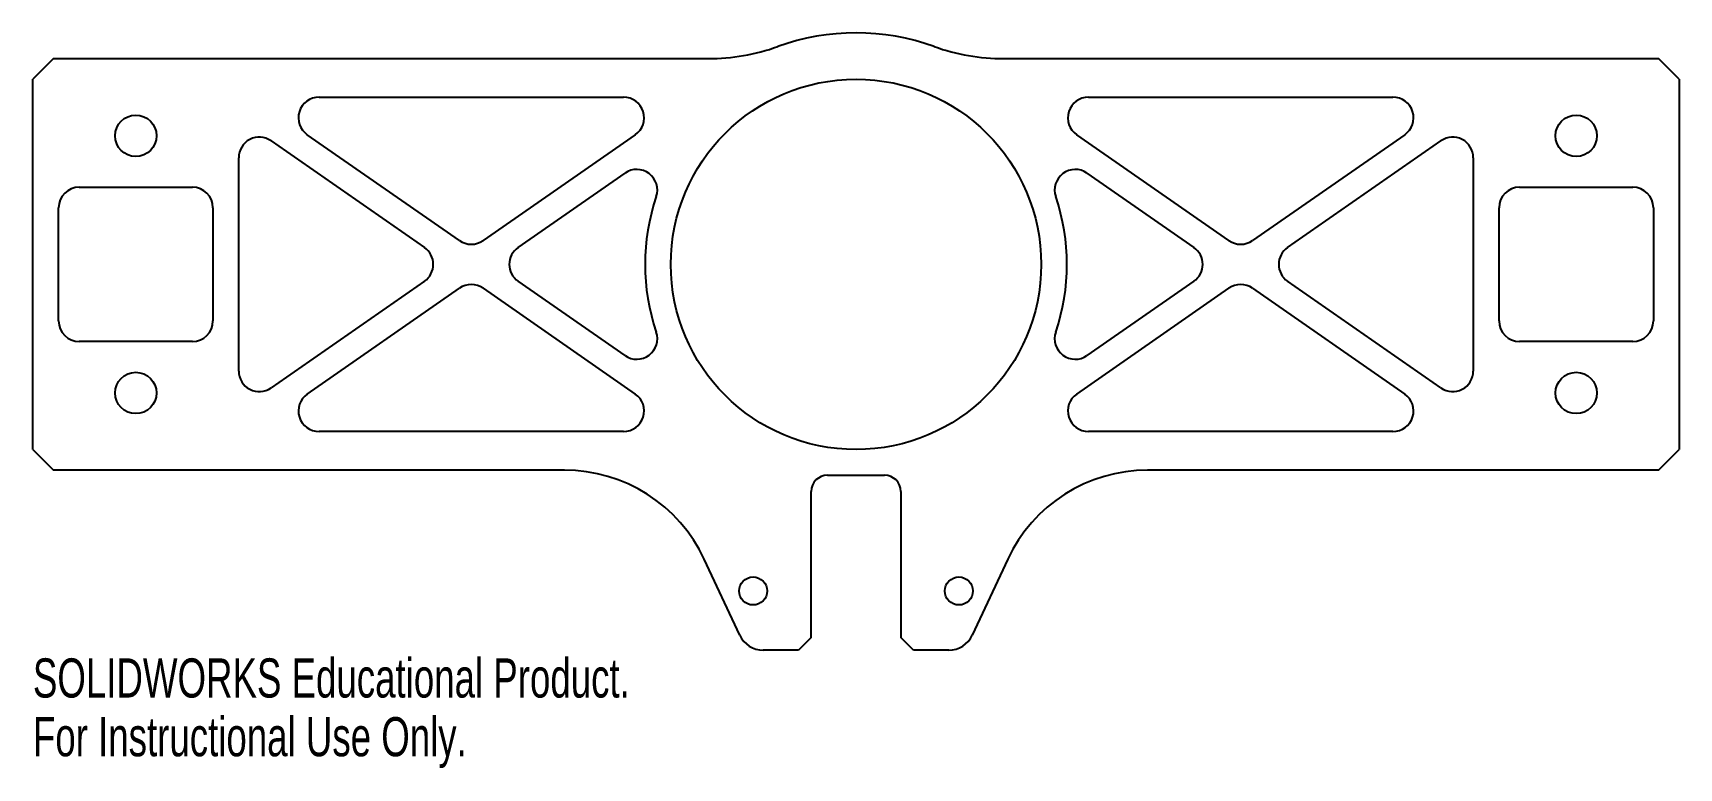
# Model space of a CAD drawing. Header units: inches. Extents: x 0 to 8, y -3.45 to 0.12.
import ezdxf

# ---------------------------------------------------------------- set-up
doc = ezdxf.new("R2010")
doc.units = ezdxf.units.IN
doc.header["$MEASUREMENT"] = 0
doc.styles.add('SLDTEXTSTYLE0', font='TXT', dxfattribs={"width": 0.7})

msp = doc.modelspace()

# ---------------------------------------------------------------- linework, layer by layer
at = {"color": 7, "linetype": 'Continuous', "lineweight": 25}
for p, q in [((0.1, 0), (0, -0.1)), ((0.1, 0), (3.2819, 0)), ((4.7181, 0), (7.9, 0)), ((8, -0.1), (7.9, 0)), ((0, -1.9), (0, -0.1)), ((8, -0.1), (8, -1.9)), ((1.3903, -0.1875), (2.8703, -0.1875)), ((5.1297, -0.1875), (6.6097, -0.1875)), ((1.1571, -0.3994), (1.9028, -0.9179)), ((2.0732, -0.8842), (1.3332, -0.3696)), ((2.9274, -0.3696), (2.1874, -0.8842)), ((5.8126, -0.8842), (5.0726, -0.3696)), ((6.6668, -0.3696), (5.9268, -0.8842)), ((6.0972, -0.9179), (6.8429, -0.3994)), ((1, -1.5185), (1, -0.4815)), ((2.3578, -0.9179), (2.8775, -0.5565)), ((5.1225, -0.5565), (5.6422, -0.9179)), ((7, -0.4815), (7, -1.5185)), ((0.225, -0.625), (0.775, -0.625)), ((7.225, -0.625), (7.775, -0.625)), ((0.125, -1.275), (0.125, -0.725)), ((0.875, -0.725), (0.875, -1.275)), ((7.125, -1.275), (7.125, -0.725)), ((7.875, -0.725), (7.875, -1.275)), ((1.9028, -1.0821), (1.1571, -1.6006)), ((1.3332, -1.6304), (2.0732, -1.1158)), ((2.1874, -1.1158), (2.9274, -1.6304)), ((2.8775, -1.4435), (2.3578, -1.0821)), ((5.0726, -1.6304), (5.8126, -1.1158)), ((5.6422, -1.0821), (5.1225, -1.4435)), ((5.9268, -1.1158), (6.6668, -1.6304)), ((6.8429, -1.6006), (6.0972, -1.0821)), ((0.775, -1.375), (0.225, -1.375)), ((7.775, -1.375), (7.225, -1.375)), ((2.8703, -1.8125), (1.3903, -1.8125)), ((6.6097, -1.8125), (5.1297, -1.8125)), ((0, -1.9), (0.1, -2)), ((7.9, -2), (8, -1.9)), ((2.5829, -2), (0.1, -2)), ((7.9, -2), (5.4171, -2)), ((3.8613, -2.025), (4.1387, -2.025)), ((3.7812, -2.1035), (3.7812, -2.815)), ((3.7813, -2.1035), (3.7812, -2.1035)), ((4.2188, -2.1035), (4.2187, -2.1035)), ((4.2188, -2.815), (4.2188, -2.1035)), ((3.4351, -2.8028), (3.2627, -2.433)), ((4.7373, -2.433), (4.5649, -2.8028)), ((3.7212, -2.875), (3.5484, -2.875)), ((3.7812, -2.815), (3.7212, -2.875)), ((4.2787, -2.875), (4.2188, -2.815)), ((4.4516, -2.875), (4.2787, -2.875))]:
    msp.add_line(p, q, dxfattribs=at)
for centre, radius in [((4, -1), 0.9), ((0.5, -0.375), 0.1005), ((7.5, -0.375), 0.1005), ((0.5, -1.625), 0.1005), ((7.5, -1.625), 0.1005), ((3.5, -2.5875), 0.068), ((4.5, -2.5875), 0.068)]:
    msp.add_circle(centre, radius, dxfattribs=at)
for centre, radius, start, end in [((4, -1), 1.125, 70.25008, 109.74992), ((3.2819, 1), 1, 270, 289.74992), ((4.7181, 1), 1, 250.25008, 270), ((1.3903, -0.2875), 0.1, 90, 235.18567), ((2.8703, -0.2875), 0.1, 304.81433, 90), ((5.1297, -0.2875), 0.1, 90, 235.18567), ((6.6097, -0.2875), 0.1, 304.81433, 90), ((1.1, -0.4815), 0.1, 55.18567, 180), ((6.9, -0.4815), 0.1, 0, 124.81433), ((2.9346, -0.6386), 0.1, 341.26238, 124.81433), ((5.0654, -0.6386), 0.1, 55.18567, 198.73762), ((0.225, -0.725), 0.1, 90, 180), ((0.775, -0.725), 0.1, 0, 90), ((7.225, -0.725), 0.1, 90, 180), ((7.775, -0.725), 0.1, 0, 90), ((4, -1), 1.025, 161.26238, 198.73762), ((4, -1), 1.025, 341.26238, 18.73762), ((1.8457, -1), 0.1, 304.81433, 55.18567), ((2.1303, -0.8021), 0.1, 235.18567, 304.81433), ((2.4149, -1), 0.1, 124.81433, 235.18567), ((5.5851, -1), 0.1, 304.81433, 55.18567), ((5.8697, -0.8021), 0.1, 235.18567, 304.81433), ((6.1543, -1), 0.1, 124.81433, 235.18567), ((2.1303, -1.1979), 0.1, 55.18567, 124.81433), ((5.8697, -1.1979), 0.1, 55.18567, 124.81433), ((0.225, -1.275), 0.1, 180, 270), ((0.775, -1.275), 0.1, 270, 0), ((7.225, -1.275), 0.1, 180, 270), ((7.775, -1.275), 0.1, 270, 0), ((2.9346, -1.3614), 0.1, 235.18567, 18.73762), ((5.0654, -1.3614), 0.1, 161.26238, 304.81433), ((1.1, -1.5185), 0.1, 180, 304.81433), ((6.9, -1.5185), 0.1, 235.18567, 0), ((1.3903, -1.7125), 0.1, 124.81433, 270), ((2.8703, -1.7125), 0.1, 270, 55.18567), ((5.1297, -1.7125), 0.1, 124.81433, 270), ((6.6097, -1.7125), 0.1, 270, 55.18567), ((2.5829, -2.75), 0.75, 25, 90), ((5.4171, -2.75), 0.75, 90, 155), ((3.8613, -2.105), 0.08, 90, 178.94742), ((4.1387, -2.105), 0.08, 1.05258, 90), ((3.5484, -2.75), 0.125, 205, 270), ((4.4516, -2.75), 0.125, 270, 335)]:
    msp.add_arc(centre, radius, start, end, dxfattribs=at)

# ---------------------------------------------------------------- texts
at = {"color": 7, "linetype": 'Continuous', "char_height": 0.1903, "attachment_point": 1, "style": 'SLDTEXTSTYLE0'}
for s, insert in [('SOLIDWORKS Educational Product.', (0, -2.9151)), ('For Instructional Use Only.', (0, -3.2006))]:
    msp.add_mtext(s, dxfattribs=dict(at, insert=insert))

doc.saveas('drawing.dxf')
